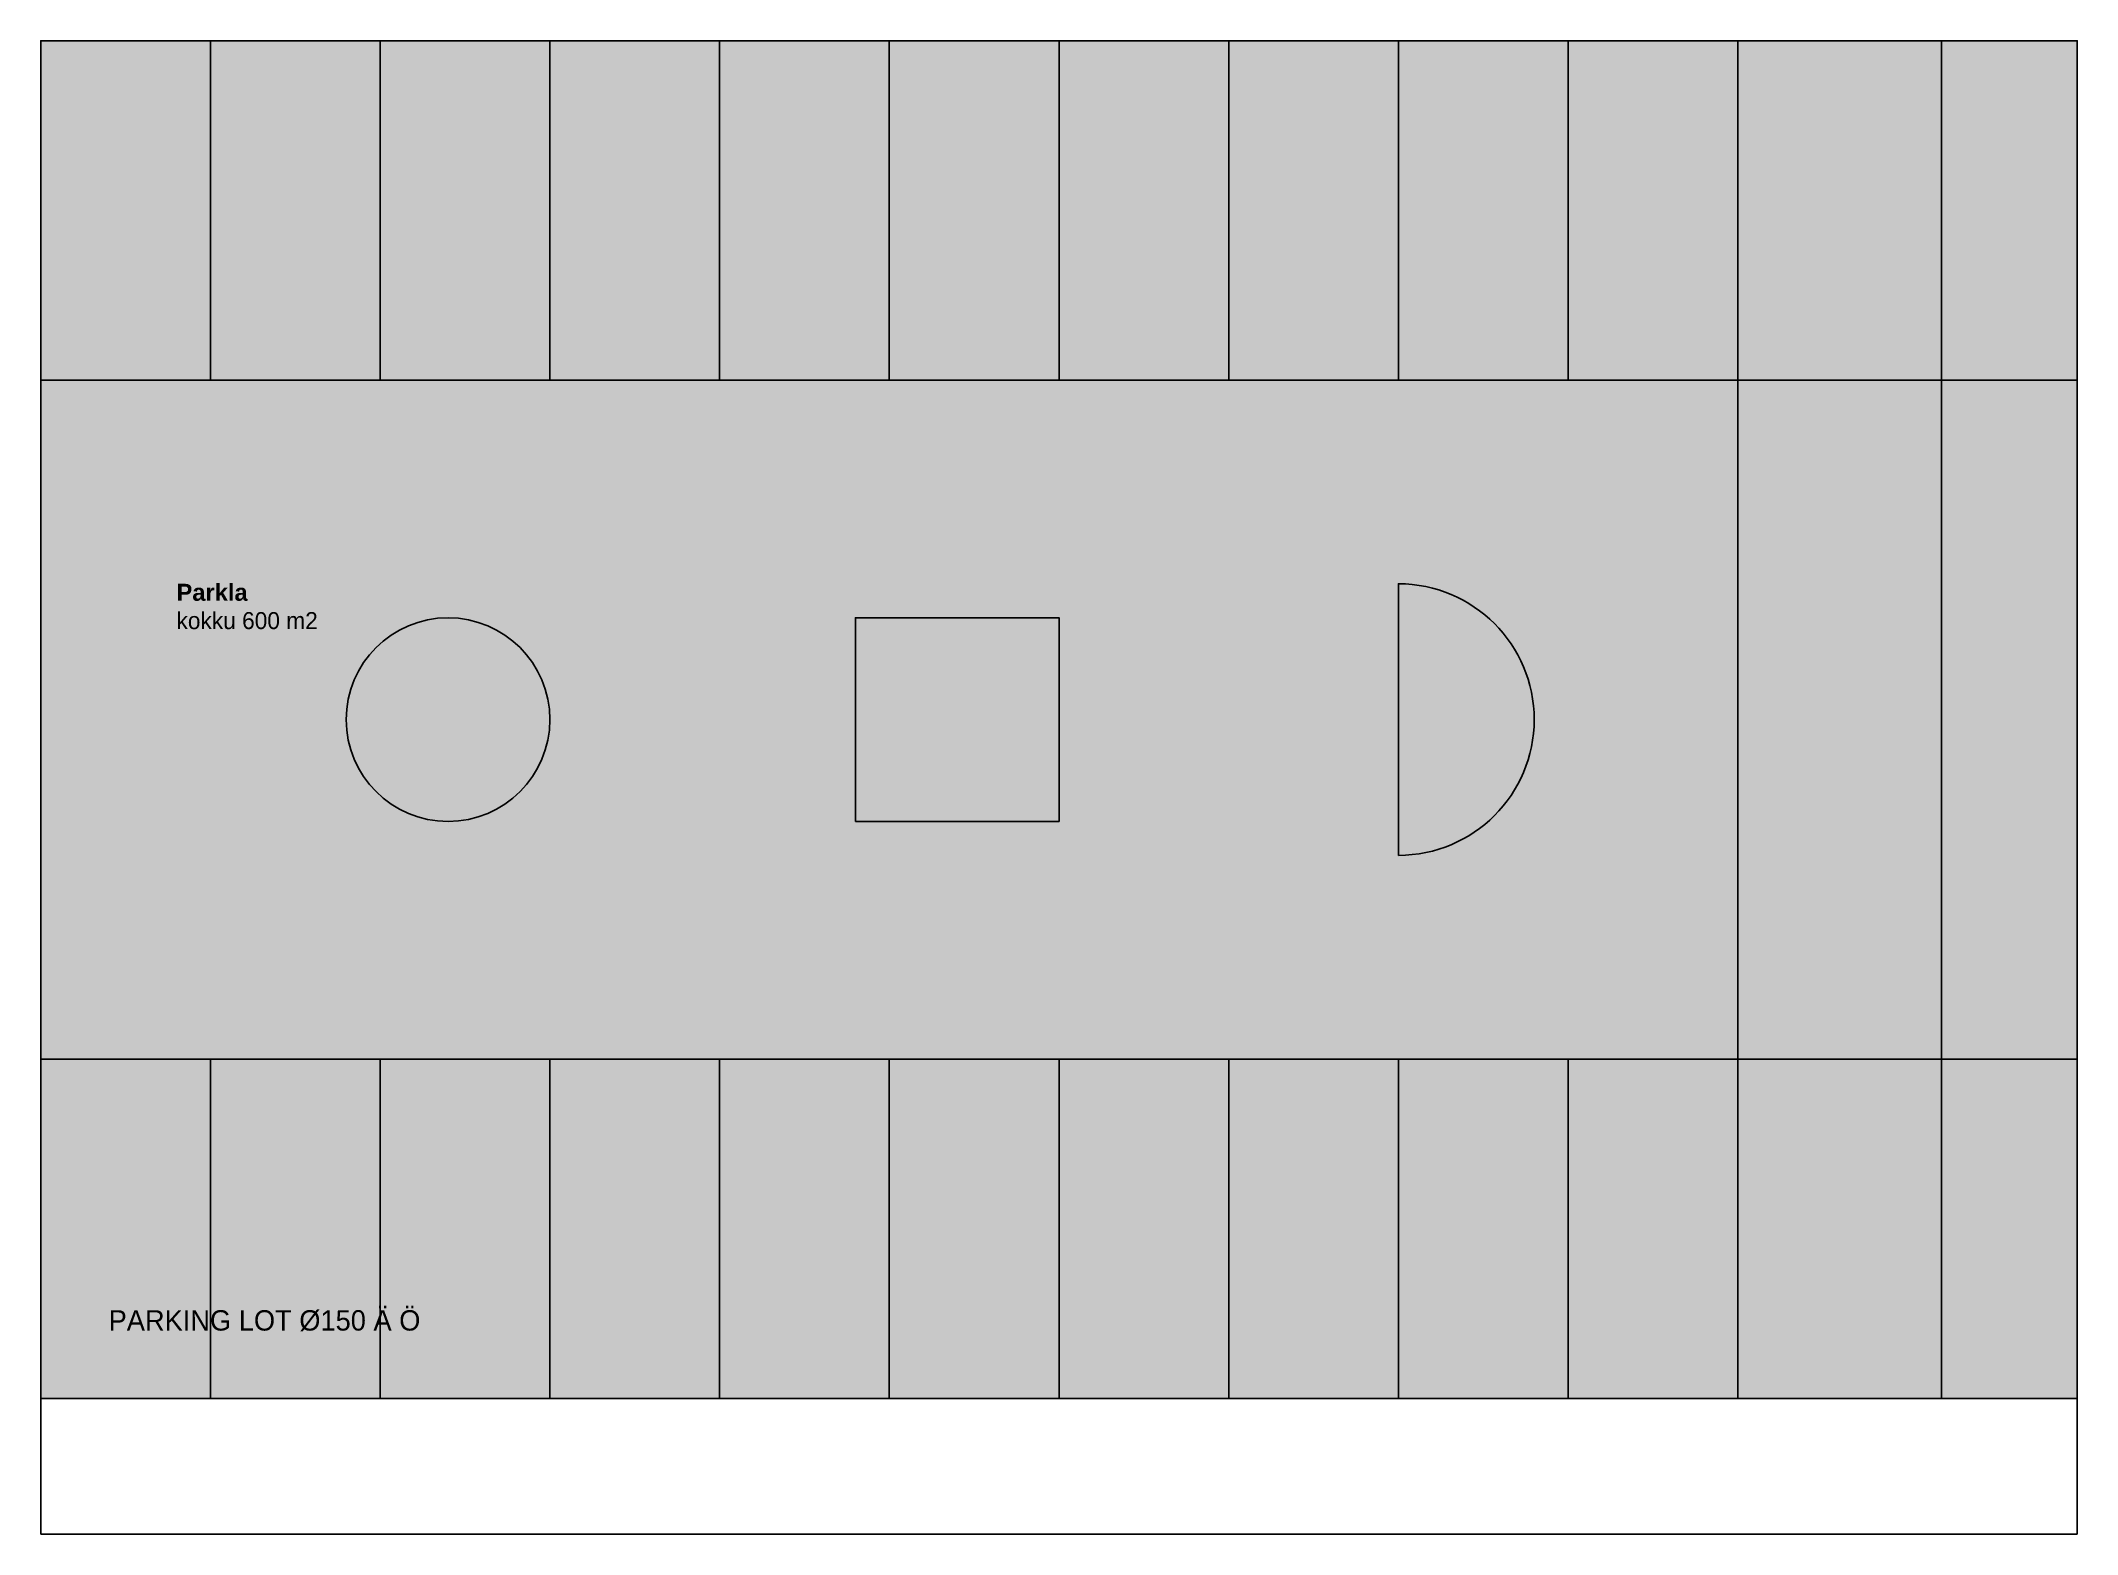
# Model space of a CAD drawing. Header units: millimetres. Extents: x 0 to 30000, y -2001 to 20000.
import ezdxf

# ---------------------------------------------------------------- set-up
doc = ezdxf.new("R2010")
doc.units = ezdxf.units.MM
for name, color, linetype in [('DIMS', 7, 'Continuous'), ('HATCH', 7, 'Continuous'), ('ISLANDS', 7, 'Continuous'), ('LOT', 7, 'Continuous'), ('STALLS', 7, 'Continuous'), ('TEXT', 7, 'Continuous')]:
    doc.layers.add(name, color=color, linetype=linetype)
doc.dimstyles.get("Standard").update_dxf_attribs({"dimtxt": 2.5, "dimasz": 2.5, "dimexe": 1.25, "dimexo": 0.625, "dimtad": 1, "dimcen": 2.5, "dimazin": 3, "dimtfac": 1, "dimtmove": 0, "dimatfit": 3})

# ---------------------------------------------------------------- blocks, each defined once
blk = doc.blocks.new('_CLOSEDFILLED')
at = {"color": 0, "linetype": 'BYBLOCK'}
blk.add_solid([(-1, 0), (0, 0), (-1, 0)], dxfattribs=at)
blk = doc.blocks.new('*D1')
for p, q in [((0, 0), (0, -2000)), ((30000, 0), (30000, -2000)), ((0.25, -2000), (14997.5, -2000)), ((15002.5, -2000), (29999.75, -2000))]:
    blk.add_line(p, q)
at = {"layer": 'Defpoints'}
for p in [(0, 0), (30000, 0), (0, -2000)]:
    blk.add_point(p, dxfattribs=at)
at = {"layer": 'DIMS', "xscale": 0.25, "yscale": 0.25, "rotation": 180}
blk.add_blockref('_CLOSEDFILLED', (0, -2000), dxfattribs=at)
at = {"layer": 'DIMS', "xscale": 0.25, "yscale": 0.25}
blk.add_blockref('_CLOSEDFILLED', (30000, -2000), dxfattribs=at)
at = {"layer": 'DIMS', "insert": (15000, -2000), "char_height": 1, "attachment_point": 5}
blk.add_mtext('30000', dxfattribs=at)
blk = doc.blocks.new('*D2')
for p, q in [((30000, 20000), (28000, 20000)), ((28000, 10002.5), (28000, 19999.75)), ((28000, 0.25), (28000, 9997.5)), ((30000, 0), (28000, 0))]:
    blk.add_line(p, q)
at = {"layer": 'Defpoints'}
for p in [(30000, 20000), (28000, 0), (30000, 0)]:
    blk.add_point(p, dxfattribs=at)
at = {"layer": 'DIMS', "xscale": 0.25, "yscale": 0.25}
for p, rotation in [((28000, 20000), 90), ((28000, 0), 270)]:
    blk.add_blockref('_CLOSEDFILLED', p, dxfattribs=dict(at, rotation=rotation))
at = {"layer": 'DIMS', "insert": (28000, 10000), "char_height": 1, "attachment_point": 5, "rotation": 90}
blk.add_mtext('20000', dxfattribs=at)

msp = doc.modelspace()

# ---------------------------------------------------------------- hatches: boundary and pattern name
at = {"layer": 'HATCH'}
msp.add_hatch(color=8, dxfattribs=at).paths.add_polyline_path([(0, 0), (30000, 0), (30000, 20000), (0, 20000)])

# ---------------------------------------------------------------- linework, layer by layer
at = {"layer": 'ISLANDS'}
msp.add_lwpolyline([(20000, 8000, 1), (20000, 12000)], format="xyb", close=True, dxfattribs=at)
msp.add_lwpolyline([(12000, 8500), (15000, 8500), (15000, 11500), (12000, 11500)], close=True, dxfattribs=at)
msp.add_circle((6000, 10000), 1500, dxfattribs=at)
at = {"layer": 'LOT'}
msp.add_lwpolyline([(0, 0), (30000, 0), (30000, 20000), (0, 20000)], close=True, dxfattribs=at)
at = {"layer": 'STALLS'}
for p, q in [((2500, 15000), (2500, 20000)), ((5000, 15000), (5000, 20000)), ((7500, 15000), (7500, 20000)), ((10000, 15000), (10000, 20000)), ((12500, 15000), (12500, 20000)), ((15000, 15000), (15000, 20000)), ((17500, 15000), (17500, 20000)), ((20000, 15000), (20000, 20000)), ((22500, 15000), (22500, 20000)), ((25000, 0), (25000, 20000)), ((0, 15000), (30000, 15000)), ((0, 5000), (30000, 5000)), ((2500, 0), (2500, 5000)), ((5000, 0), (5000, 5000)), ((7500, 0), (7500, 5000)), ((10000, 0), (10000, 5000)), ((12500, 0), (12500, 5000)), ((15000, 0), (15000, 5000)), ((17500, 0), (17500, 5000)), ((20000, 0), (20000, 5000)), ((22500, 0), (22500, 5000))]:
    msp.add_line(p, q, dxfattribs=at)

# ---------------------------------------------------------------- texts
at = {"layer": 'TEXT'}
msp.add_text('PARKING LOT %%c150 Ä Ö', height=300, dxfattribs=at).set_placement((1000, 1000))
at = {"layer": 'TEXT', "insert": (2000, 12000), "char_height": 250, "attachment_point": 1}
msp.add_mtext('{\\fArial|b1;Parkla}\\Pkokku 600 m2', dxfattribs=at)

# ---------------------------------------------------------------- dimensions: what is measured, and where the dimension line sits
at = {"layer": 'DIMS'}
dim = msp.add_linear_dim(base=(28000, 0), p1=(30000, 0), p2=(30000, 20000), angle=90, dimstyle='Standard', dxfattribs=at)
dim.commit()
dim.dimension.update_dxf_attribs({"geometry": '*D2', "text_midpoint": (28000, 10000)})
dim = msp.add_linear_dim(base=(0, -2000), p1=(0, 0), p2=(30000, 0), dimstyle='Standard', dxfattribs=at)
dim.commit()
dim.dimension.update_dxf_attribs({"geometry": '*D1', "text_midpoint": (15000, -2000)})

doc.saveas('drawing.dxf')
